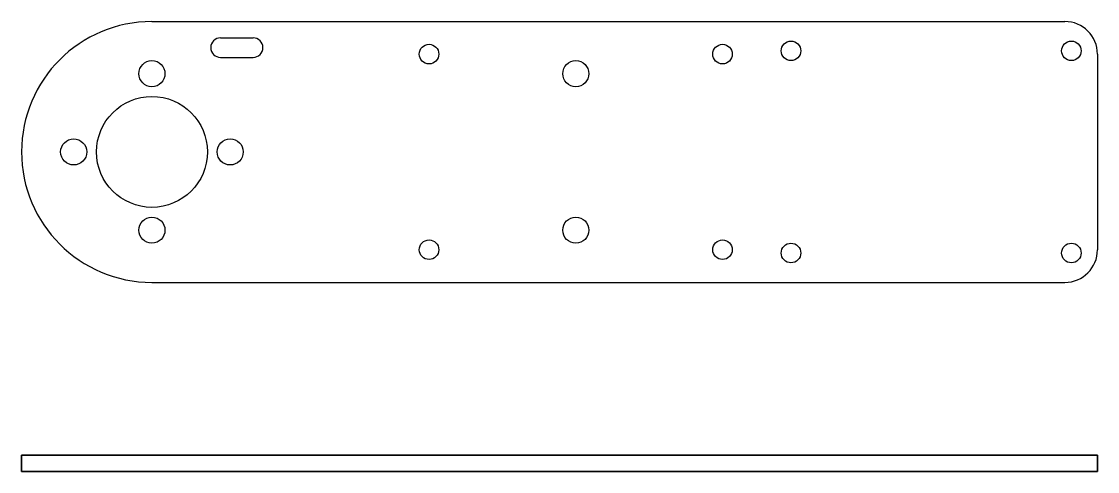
# Model space of a CAD drawing. Header units: millimetres. Extents: x 100 to 430, y 223 to 361.
import ezdxf

# ---------------------------------------------------------------- set-up
doc = ezdxf.new("R2010")
doc.units = ezdxf.units.MM
doc.layers.add('NetDam', color=7, linetype='Continuous', lineweight=35)

msp = doc.modelspace()

# ---------------------------------------------------------------- linework, layer by layer
at = {"color": 7, "linetype": 'Continuous', "lineweight": 25}
for p, q in [((140.19, 360.79), (420.19, 360.79)), ((161.23, 355.79), (171.23, 355.79)), ((430.19, 350.79), (430.19, 290.79)), ((161.23, 349.79), (171.23, 349.79)), ((140.19, 280.79), (420.19, 280.79))]:
    msp.add_line(p, q, dxfattribs=at)
for centre, radius in [((225.19, 350.79), 3), ((315.19, 350.79), 3), ((336.19, 351.79), 3), ((422.19, 351.79), 3), ((140.19, 344.79), 4), ((140.19, 320.79), 17), ((116.19, 320.79), 4), ((164.19, 320.79), 4), ((140.19, 296.79), 4), ((225.19, 290.79), 3), ((315.19, 290.79), 3), ((336.19, 289.79), 3), ((422.19, 289.79), 3)]:
    msp.add_circle(centre, radius)
for centre in [(270.19, 344.79), (270.19, 296.79)]:
    msp.add_circle(centre, 4, dxfattribs=at)
for centre, radius, start, end in [((140.19, 320.79), 40, 90, 270), ((420.19, 350.79), 10, 0, 90), ((161.23, 352.79), 3, 90, 270), ((171.23, 352.79), 3, 270, 90), ((420.19, 290.79), 10, 270, 0)]:
    msp.add_arc(centre, radius, start, end, dxfattribs=at)
at = {"layer": 'NetDam'}
for p, q in [((100.19, 227.78), (100.19, 222.78)), ((100.19, 227.78), (430.19, 227.78)), ((430.19, 227.78), (430.19, 222.78)), ((100.19, 222.78), (430.19, 222.78))]:
    msp.add_line(p, q, dxfattribs=at)

doc.saveas('drawing.dxf')
